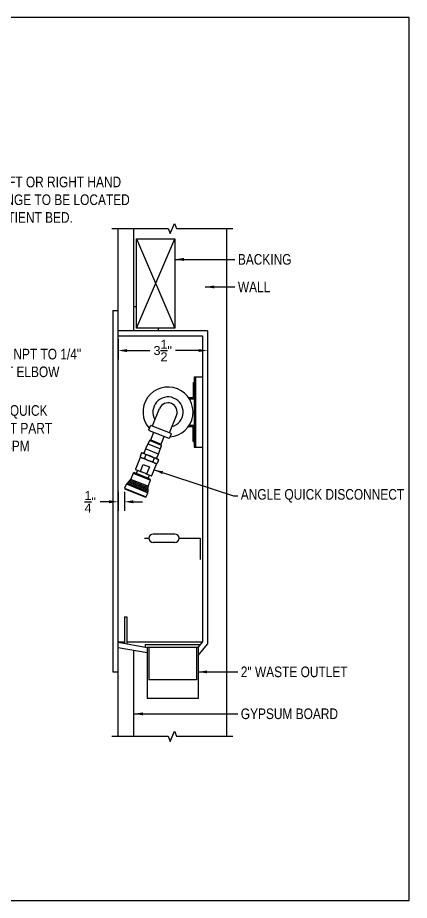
# Model space of a CAD drawing. Header units: inches. Extents: x 1743 to 1787.7, y 1504.4 to 1539.
# Drawn here: x 1772.37 to 1787.69, y 1504.38 to 1538.96 of the extents above; entities that cross this region are included whole.
import ezdxf

# ---------------------------------------------------------------- set-up
doc = ezdxf.new("R2010")
doc.units = ezdxf.units.IN
doc.header["$LTSCALE"] = 1.5
doc.header["$MEASUREMENT"] = 0
doc.layers.get('Defpoints').update_dxf_attribs({"color": 140})
for name, color, linetype in [('Enclosure', 4, 'Continuous'), ('m-anno-text', 72, 'Continuous'), ('p-domw-eqpm', 32, 'Continuous')]:
    doc.layers.add(name, color=color, linetype=linetype)
doc.styles.get("Standard").update_dxf_attribs({"font": 'arial.ttf'})
doc.styles.add('VBFA', font='arial.ttf', dxfattribs={"width": 0.8, "height": 0.4168})
doc.dimstyles.get("Standard").update_dxf_attribs({"dimtxt": 0.18, "dimasz": 0.18, "dimexe": 0.18, "dimexo": 0.0625, "dimgap": 0.09, "dimtad": 0, "dimtih": 1, "dimtoh": 1, "dimdec": 4, "dimzin": 3, "dimdsep": 46, "dimlunit": 4, "dimtxsty": 'Standard', "dimcen": 0.09, "dimadec": 0, "dimazin": 0, "dimtfac": 1, "dimtdec": 4, "dimtofl": 0, "dimtmove": 0, "dimatfit": 3, "dimfxl": 1, "dimtolj": 1, "dimtzin": 0, "dimarcsym": 0})

# ---------------------------------------------------------------- blocks, each defined once
blk = doc.blocks.new('SS-QC4-B-4PM-SwagelokCompany-2DFrontView-09-15-2021')
at = {"color": 0, "linetype": 'Continuous'}
for p, q in [((0.612, 0.361), (0.595, 0.312)), ((0.608, 0.35), (0.607, 0.347)), ((0.607, 0.347), (0.607, 0.344)), ((0.609, 0.352), (0.608, 0.35)), ((0.61, 0.355), (0.609, 0.352)), ((0.611, 0.358), (0.61, 0.355)), ((0.612, 0.361), (0.611, 0.358)), ((0.612, 0.361), (0.762, 0.361)), ((0.763, 0.358), (0.762, 0.361)), ((0.78, 0.313), (0.762, 0.361)), ((0.764, 0.355), (0.763, 0.358)), ((0.765, 0.352), (0.764, 0.355)), ((0.766, 0.35), (0.765, 0.352)), ((0.767, 0.347), (0.766, 0.35)), ((0.768, 0.344), (0.767, 0.347)), ((1.465, 0.362), (1.429, 0.326)), ((1.465, -0.362), (1.465, 0.362)), ((1.721, 0.362), (1.465, 0.362)), ((1.721, -0.378), (1.721, 0.378)), ((1.769, 0.378), (1.721, 0.378)), ((1.769, -0.393), (1.769, 0.393)), ((1.817, 0.393), (1.769, 0.393)), ((1.817, -0.409), (1.817, 0.409)), ((1.864, 0.409), (1.817, 0.409)), ((1.864, -0.424), (1.864, 0.424)), ((1.912, 0.424), (1.864, 0.424)), ((1.912, -0.44), (1.912, 0.44)), ((1.96, 0.44), (1.912, 0.44)), ((1.96, -0.455), (1.96, 0.455)), ((2.142, 0.455), (1.96, 0.455)), ((2.142, -0.455), (2.142, 0.455)), ((2.16, 0.437), (2.142, 0.455)), ((2.16, -0.437), (2.16, 0.437)), ((0.042, 0.259), (0, 0.216)), ((0, -0.216), (0, 0.216)), ((0.402, 0.27), (0.042, 0.259)), ((0.042, 0.259), (0.042, -0.259)), ((0.187, -0.263), (0.187, 0.263)), ((0.402, 0.27), (0.402, -0.27)), ((0.595, 0.27), (0.402, 0.27)), ((0.595, 0.271), (0.595, 0.312)), ((0.596, 0.29), (0.595, 0.288)), ((0.595, 0.288), (0.595, 0.285)), ((0.595, 0.285), (0.595, 0.283)), ((0.595, 0.283), (0.595, 0.281)), ((0.595, 0.281), (0.595, 0.278)), ((0.595, 0.278), (0.595, 0.276)), ((0.595, 0.276), (0.595, 0.273)), ((0.595, 0.273), (0.595, 0.271)), ((0.595, 0), (0.595, 0.271)), ((0.595, 0.271), (0.595, 0.268)), ((0.595, 0.268), (0.595, 0.266)), ((0.595, 0.266), (0.595, 0.263)), ((0.595, 0.263), (0.595, 0.261)), ((0.595, 0.261), (0.595, 0.258)), ((0.595, 0.258), (0.595, 0.256)), ((0.595, 0.256), (0.595, 0.253)), ((0.595, 0.253), (0.596, 0.251)), ((0.596, 0.04), (0.595, 0.035)), ((0.595, 0.035), (0.595, 0.03)), ((0.595, 0.03), (0.595, 0.025)), ((0.595, 0.025), (0.595, 0.02)), ((0.595, 0.02), (0.595, 0.015)), ((0.595, 0.015), (0.595, 0.01)), ((0.595, 0.01), (0.595, 0.005)), ((0.595, 0.005), (0.595, 0)), ((0.595, -0.271), (0.595, 0)), ((0.595, 0), (0.595, -0.005)), ((0.597, 0.3), (0.596, 0.298)), ((0.596, 0.298), (0.596, 0.295)), ((0.596, 0.295), (0.596, 0.293)), ((0.596, 0.293), (0.596, 0.29)), ((0.596, 0.251), (0.596, 0.248)), ((0.596, 0.248), (0.596, 0.246)), ((0.596, 0.246), (0.596, 0.243)), ((0.596, 0.243), (0.597, 0.241)), ((0.597, 0.059), (0.596, 0.054)), ((0.596, 0.054), (0.596, 0.049)), ((0.596, 0.049), (0.596, 0.044)), ((0.596, 0.044), (0.596, 0.04)), ((0.598, 0.308), (0.597, 0.305)), ((0.597, 0.305), (0.597, 0.303)), ((0.597, 0.303), (0.597, 0.3)), ((0.597, 0.241), (0.597, 0.238)), ((0.597, 0.238), (0.597, 0.236)), ((0.597, 0.236), (0.598, 0.233)), ((0.598, 0.074), (0.597, 0.069)), ((0.597, 0.069), (0.597, 0.064)), ((0.597, 0.064), (0.597, 0.059)), ((0.599, 0.313), (0.598, 0.31)), ((0.598, 0.31), (0.598, 0.308)), ((0.598, 0.233), (0.598, 0.231)), ((0.598, 0.231), (0.599, 0.228)), ((0.599, 0.084), (0.598, 0.079)), ((0.598, 0.079), (0.598, 0.074)), ((0.6, 0.318), (0.599, 0.315)), ((0.599, 0.315), (0.599, 0.313)), ((0.599, 0.228), (0.599, 0.226)), ((0.599, 0.226), (0.6, 0.223)), ((0.6, 0.095), (0.599, 0.089)), ((0.599, 0.089), (0.599, 0.084)), ((0.601, 0.323), (0.6, 0.32)), ((0.6, 0.32), (0.6, 0.318)), ((0.6, 0.223), (0.6, 0.221)), ((0.6, 0.221), (0.601, 0.218)), ((0.601, 0.105), (0.6, 0.1)), ((0.6, 0.1), (0.6, 0.095)), ((0.602, 0.328), (0.601, 0.326)), ((0.601, 0.326), (0.601, 0.323)), ((0.601, 0.218), (0.601, 0.216)), ((0.601, 0.216), (0.602, 0.213)), ((0.602, 0.115), (0.601, 0.11)), ((0.601, 0.11), (0.601, 0.105)), ((0.603, 0.331), (0.602, 0.328)), ((0.602, 0.213), (0.603, 0.21)), ((0.603, 0.12), (0.602, 0.115)), ((0.604, 0.336), (0.603, 0.333)), ((0.603, 0.333), (0.603, 0.331)), ((0.603, 0.21), (0.603, 0.208)), ((0.603, 0.208), (0.604, 0.205)), ((0.604, 0.131), (0.603, 0.126)), ((0.603, 0.126), (0.603, 0.12)), ((0.605, 0.339), (0.604, 0.336)), ((0.604, 0.205), (0.605, 0.203)), ((0.605, 0.136), (0.604, 0.131)), ((0.606, 0.341), (0.605, 0.339)), ((0.605, 0.203), (0.606, 0.2)), ((0.606, 0.142), (0.605, 0.136)), ((0.607, 0.344), (0.606, 0.341)), ((0.606, 0.2), (0.607, 0.197)), ((0.607, 0.147), (0.606, 0.142)), ((0.607, 0.197), (0.607, 0.194)), ((0.607, 0.194), (0.608, 0.192)), ((0.608, 0.158), (0.607, 0.152)), ((0.607, 0.152), (0.607, 0.147)), ((0.608, 0.192), (0.609, 0.189)), ((0.609, 0.163), (0.608, 0.158)), ((0.609, 0.189), (0.61, 0.186)), ((0.61, 0.169), (0.609, 0.163)), ((0.61, 0.186), (0.611, 0.183)), ((0.611, 0.175), (0.61, 0.169)), ((0.611, 0.183), (0.612, 0.18)), ((0.612, 0.18), (0.611, 0.175)), ((0.612, 0.18), (0.762, 0.18)), ((0.762, 0.18), (0.763, 0.183)), ((0.763, 0.175), (0.762, 0.18)), ((0.763, 0.183), (0.764, 0.186)), ((0.764, 0.169), (0.763, 0.175)), ((0.764, 0.186), (0.765, 0.189)), ((0.765, 0.163), (0.764, 0.169)), ((0.765, 0.189), (0.766, 0.192)), ((0.766, 0.158), (0.765, 0.163)), ((0.766, 0.192), (0.767, 0.194)), ((0.767, 0.152), (0.766, 0.158)), ((0.767, 0.194), (0.768, 0.197)), ((0.768, 0.147), (0.767, 0.152)), ((0.769, 0.341), (0.768, 0.344)), ((0.768, 0.197), (0.769, 0.2)), ((0.769, 0.142), (0.768, 0.147)), ((0.77, 0.339), (0.769, 0.341)), ((0.769, 0.2), (0.77, 0.203)), ((0.77, 0.136), (0.769, 0.142)), ((0.77, 0.336), (0.77, 0.339)), ((0.771, 0.333), (0.77, 0.336)), ((0.77, 0.205), (0.771, 0.208)), ((0.77, 0.203), (0.77, 0.205)), ((0.77, 0.131), (0.77, 0.136)), ((0.771, 0.126), (0.77, 0.131)), ((0.772, 0.331), (0.771, 0.333)), ((0.771, 0.208), (0.772, 0.21)), ((0.772, 0.12), (0.771, 0.126)), ((0.773, 0.328), (0.772, 0.331)), ((0.772, 0.21), (0.773, 0.213)), ((0.773, 0.115), (0.772, 0.12)), ((0.773, 0.326), (0.773, 0.328)), ((0.774, 0.323), (0.773, 0.326)), ((0.773, 0.216), (0.774, 0.218)), ((0.773, 0.213), (0.773, 0.216)), ((0.773, 0.11), (0.773, 0.115)), ((0.774, 0.105), (0.773, 0.11)), ((0.774, 0.32), (0.774, 0.323)), ((0.775, 0.318), (0.774, 0.32)), ((0.774, 0.221), (0.775, 0.223)), ((0.774, 0.218), (0.774, 0.221)), ((0.774, 0.1), (0.774, 0.105)), ((0.775, 0.095), (0.774, 0.1)), ((0.775, 0.315), (0.775, 0.318)), ((0.776, 0.313), (0.775, 0.315)), ((0.775, 0.226), (0.776, 0.228)), ((0.775, 0.223), (0.775, 0.226)), ((0.775, 0.089), (0.775, 0.095)), ((0.776, 0.084), (0.775, 0.089)), ((0.776, 0.31), (0.776, 0.313)), ((0.777, 0.308), (0.776, 0.31)), ((0.776, 0.231), (0.777, 0.233)), ((0.776, 0.228), (0.776, 0.231)), ((0.776, 0.079), (0.776, 0.084)), ((0.777, 0.074), (0.776, 0.079)), ((0.777, 0.305), (0.777, 0.308)), ((0.778, 0.303), (0.777, 0.305)), ((0.777, 0.236), (0.778, 0.238)), ((0.777, 0.233), (0.777, 0.236)), ((0.777, 0.069), (0.777, 0.074)), ((0.778, 0.064), (0.777, 0.069)), ((0.778, 0.3), (0.778, 0.303)), ((0.778, 0.298), (0.778, 0.3)), ((0.779, 0.295), (0.778, 0.298)), ((0.778, 0.243), (0.779, 0.246)), ((0.778, 0.241), (0.778, 0.243)), ((0.778, 0.238), (0.778, 0.241)), ((0.778, 0.059), (0.778, 0.064)), ((0.778, 0.054), (0.778, 0.059)), ((0.779, 0.049), (0.778, 0.054)), ((0.779, 0.293), (0.779, 0.295)), ((0.779, 0.29), (0.779, 0.293)), ((0.779, 0.288), (0.779, 0.29)), ((0.779, 0.285), (0.779, 0.288)), ((0.78, 0.283), (0.779, 0.285)), ((0.779, 0.256), (0.78, 0.258)), ((0.779, 0.253), (0.779, 0.256)), ((0.779, 0.251), (0.779, 0.253)), ((0.779, 0.248), (0.779, 0.251)), ((0.779, 0.246), (0.779, 0.248)), ((0.779, 0.044), (0.779, 0.049)), ((0.779, 0.04), (0.779, 0.044)), ((0.779, 0.035), (0.779, 0.04)), ((0.779, 0.03), (0.779, 0.035)), ((0.78, 0.025), (0.779, 0.03)), ((0.78, -0.33), (0.78, 0.33)), ((0.78, 0.281), (0.78, 0.283)), ((0.78, 0.278), (0.78, 0.281)), ((0.78, 0.276), (0.78, 0.278)), ((0.78, 0.273), (0.78, 0.276)), ((0.78, 0.271), (0.78, 0.273)), ((0.78, 0.268), (0.78, 0.271)), ((0.78, 0.266), (0.78, 0.268)), ((0.78, 0.263), (0.78, 0.266)), ((0.78, 0.261), (0.78, 0.263)), ((0.78, 0.258), (0.78, 0.261)), ((0.78, 0.02), (0.78, 0.025)), ((0.78, 0.015), (0.78, 0.02)), ((0.78, 0.01), (0.78, 0.015)), ((0.78, 0.005), (0.78, 0.01)), ((0.78, 0), (0.78, 0.005)), ((0.78, -0.005), (0.78, 0)), ((1.285, 0.345), (0.795, 0.345)), ((1, -0.13), (1, 0.13)), ((1, 0.13), (1.285, 0.13)), ((1.285, 0.13), (1.286, 0.13)), ((1.286, 0.13), (1.288, 0.129)), ((1.288, 0.129), (1.289, 0.128)), ((1.289, 0.128), (1.29, 0.127)), ((1.29, 0.127), (1.291, 0.126)), ((1.291, 0.126), (1.292, 0.125)), ((1.292, 0.125), (1.293, 0.124)), ((1.293, 0.124), (1.294, 0.123)), ((1.294, 0.123), (1.294, 0.121)), ((1.294, 0.121), (1.295, 0.12)), ((1.295, 0.12), (1.295, 0.118)), ((1.295, 0.118), (1.296, 0.117)), ((1.296, 0.117), (1.296, 0.116)), ((1.296, 0.116), (1.297, 0.114)), ((1.297, 0.114), (1.297, 0.113)), ((1.297, 0.113), (1.297, 0.111)), ((1.297, 0.111), (1.298, 0.11)), ((1.298, 0.11), (1.298, 0.108)), ((1.298, 0.108), (1.298, 0.107)), ((1.298, 0.107), (1.299, 0.105)), ((1.299, 0.105), (1.299, 0.104)), ((1.299, 0.104), (1.299, 0.102)), ((1.299, 0.102), (1.299, 0.101)), ((1.299, 0.101), (1.299, 0.099)), ((1.299, 0.099), (1.299, 0.098)), ((1.299, 0.098), (1.3, 0.096)), ((1.3, 0.082), (1.3, 0.33)), ((1.429, 0.25), (1.3, 0.25)), ((1.3, 0.096), (1.3, 0.095)), ((1.3, 0.095), (1.3, 0.093)), ((1.3, 0.093), (1.3, 0.092)), ((1.3, 0.092), (1.3, 0.09)), ((1.3, 0.09), (1.3, 0.089)), ((1.3, 0.089), (1.3, 0.087)), ((1.3, 0.087), (1.3, 0.085)), ((1.3, 0.085), (1.3, 0.084)), ((1.3, 0.084), (1.3, 0.082)), ((1.3, 0.082), (1.3, -0.082)), ((1.429, -0.326), (1.429, 0.326)), ((0, -0.216), (0.042, -0.259)), ((0.042, -0.259), (0.402, -0.27)), ((0.402, -0.27), (0.595, -0.27)), ((0.595, -0.005), (0.595, -0.01)), ((0.595, -0.01), (0.595, -0.015)), ((0.595, -0.015), (0.595, -0.02)), ((0.595, -0.02), (0.595, -0.025)), ((0.595, -0.025), (0.595, -0.03)), ((0.595, -0.03), (0.595, -0.035)), ((0.595, -0.035), (0.596, -0.04)), ((0.596, -0.251), (0.595, -0.253)), ((0.595, -0.253), (0.595, -0.256)), ((0.595, -0.256), (0.595, -0.258)), ((0.595, -0.258), (0.595, -0.261)), ((0.595, -0.261), (0.595, -0.263)), ((0.595, -0.263), (0.595, -0.266)), ((0.595, -0.266), (0.595, -0.268)), ((0.595, -0.268), (0.595, -0.271)), ((0.595, -0.312), (0.595, -0.271)), ((0.595, -0.271), (0.595, -0.273)), ((0.595, -0.273), (0.595, -0.276)), ((0.595, -0.276), (0.595, -0.278)), ((0.595, -0.278), (0.595, -0.281)), ((0.595, -0.281), (0.595, -0.283)), ((0.595, -0.283), (0.595, -0.285)), ((0.595, -0.285), (0.595, -0.288)), ((0.595, -0.288), (0.596, -0.29)), ((0.595, -0.312), (0.612, -0.361)), ((0.596, -0.04), (0.596, -0.044)), ((0.596, -0.044), (0.596, -0.049)), ((0.596, -0.049), (0.596, -0.054)), ((0.596, -0.054), (0.597, -0.059)), ((0.597, -0.241), (0.596, -0.243)), ((0.596, -0.243), (0.596, -0.246)), ((0.596, -0.246), (0.596, -0.248)), ((0.596, -0.248), (0.596, -0.251)), ((0.596, -0.29), (0.596, -0.293)), ((0.596, -0.293), (0.596, -0.295)), ((0.596, -0.295), (0.596, -0.298)), ((0.596, -0.298), (0.597, -0.3)), ((0.597, -0.059), (0.597, -0.064)), ((0.597, -0.064), (0.597, -0.069)), ((0.597, -0.069), (0.598, -0.074)), ((0.598, -0.233), (0.597, -0.236)), ((0.597, -0.236), (0.597, -0.238)), ((0.597, -0.238), (0.597, -0.241)), ((0.597, -0.3), (0.597, -0.303)), ((0.597, -0.303), (0.597, -0.305)), ((0.597, -0.305), (0.598, -0.308)), ((0.598, -0.074), (0.598, -0.079)), ((0.598, -0.079), (0.599, -0.084)), ((0.599, -0.228), (0.598, -0.231)), ((0.598, -0.231), (0.598, -0.233)), ((0.598, -0.308), (0.598, -0.31)), ((0.598, -0.31), (0.599, -0.313)), ((0.599, -0.084), (0.599, -0.089)), ((0.599, -0.089), (0.6, -0.095)), ((0.6, -0.223), (0.599, -0.226)), ((0.599, -0.226), (0.599, -0.228)), ((0.599, -0.313), (0.599, -0.315)), ((0.599, -0.315), (0.6, -0.318)), ((0.6, -0.095), (0.6, -0.1)), ((0.6, -0.1), (0.601, -0.105)), ((0.601, -0.218), (0.6, -0.221)), ((0.6, -0.221), (0.6, -0.223)), ((0.6, -0.318), (0.6, -0.32)), ((0.6, -0.32), (0.601, -0.323)), ((0.601, -0.105), (0.601, -0.11)), ((0.601, -0.11), (0.602, -0.115)), ((0.602, -0.213), (0.601, -0.216)), ((0.601, -0.216), (0.601, -0.218)), ((0.601, -0.323), (0.601, -0.326)), ((0.601, -0.326), (0.602, -0.328)), ((0.602, -0.115), (0.603, -0.12)), ((0.603, -0.21), (0.602, -0.213)), ((0.602, -0.328), (0.603, -0.331)), ((0.603, -0.12), (0.603, -0.126)), ((0.603, -0.126), (0.604, -0.131)), ((0.604, -0.205), (0.603, -0.208)), ((0.603, -0.208), (0.603, -0.21)), ((0.603, -0.331), (0.603, -0.333)), ((0.603, -0.333), (0.604, -0.336)), ((0.604, -0.131), (0.605, -0.136)), ((0.605, -0.203), (0.604, -0.205)), ((0.604, -0.336), (0.605, -0.339)), ((0.605, -0.136), (0.606, -0.142)), ((0.606, -0.2), (0.605, -0.203)), ((0.605, -0.339), (0.606, -0.341)), ((0.606, -0.142), (0.607, -0.147)), ((0.607, -0.197), (0.606, -0.2)), ((0.606, -0.341), (0.607, -0.344)), ((0.607, -0.147), (0.607, -0.152)), ((0.607, -0.152), (0.608, -0.158)), ((0.608, -0.192), (0.607, -0.194)), ((0.607, -0.194), (0.607, -0.197)), ((0.607, -0.344), (0.607, -0.347)), ((0.608, -0.158), (0.609, -0.163)), ((0.609, -0.189), (0.608, -0.192)), ((0.609, -0.163), (0.61, -0.169)), ((0.61, -0.186), (0.609, -0.189)), ((0.61, -0.169), (0.611, -0.175)), ((0.611, -0.183), (0.61, -0.186)), ((0.611, -0.175), (0.612, -0.18)), ((0.612, -0.18), (0.611, -0.183)), ((0.612, -0.18), (0.762, -0.18)), ((0.762, -0.18), (0.763, -0.175)), ((0.763, -0.183), (0.762, -0.18)), ((0.762, -0.361), (0.78, -0.312)), ((0.763, -0.175), (0.764, -0.169)), ((0.764, -0.186), (0.763, -0.183)), ((0.764, -0.169), (0.765, -0.163)), ((0.765, -0.189), (0.764, -0.186)), ((0.765, -0.163), (0.766, -0.158)), ((0.766, -0.192), (0.765, -0.189)), ((0.766, -0.158), (0.767, -0.152)), ((0.767, -0.194), (0.766, -0.192)), ((0.767, -0.152), (0.768, -0.147)), ((0.768, -0.197), (0.767, -0.194)), ((0.767, -0.347), (0.768, -0.344)), ((0.768, -0.147), (0.769, -0.142)), ((0.769, -0.2), (0.768, -0.197)), ((0.768, -0.344), (0.769, -0.341)), ((0.769, -0.142), (0.77, -0.136)), ((0.77, -0.203), (0.769, -0.2)), ((0.769, -0.341), (0.77, -0.339)), ((0.77, -0.131), (0.771, -0.126)), ((0.77, -0.136), (0.77, -0.131)), ((0.77, -0.205), (0.77, -0.203)), ((0.771, -0.208), (0.77, -0.205)), ((0.77, -0.336), (0.771, -0.333)), ((0.77, -0.339), (0.77, -0.336)), ((0.771, -0.126), (0.772, -0.12)), ((0.772, -0.21), (0.771, -0.208)), ((0.771, -0.333), (0.772, -0.331)), ((0.772, -0.12), (0.773, -0.115)), ((0.773, -0.213), (0.772, -0.21)), ((0.772, -0.331), (0.773, -0.328)), ((0.773, -0.11), (0.774, -0.105)), ((0.773, -0.115), (0.773, -0.11)), ((0.773, -0.216), (0.773, -0.213)), ((0.774, -0.218), (0.773, -0.216)), ((0.773, -0.326), (0.774, -0.323)), ((0.773, -0.328), (0.773, -0.326)), ((0.774, -0.1), (0.775, -0.095)), ((0.774, -0.105), (0.774, -0.1)), ((0.774, -0.221), (0.774, -0.218)), ((0.775, -0.223), (0.774, -0.221)), ((0.774, -0.32), (0.775, -0.318)), ((0.774, -0.323), (0.774, -0.32)), ((0.775, -0.089), (0.776, -0.084)), ((0.775, -0.095), (0.775, -0.089)), ((0.775, -0.226), (0.775, -0.223)), ((0.776, -0.228), (0.775, -0.226)), ((0.775, -0.315), (0.776, -0.313)), ((0.775, -0.318), (0.775, -0.315)), ((0.776, -0.079), (0.777, -0.074)), ((0.776, -0.084), (0.776, -0.079)), ((0.776, -0.231), (0.776, -0.228)), ((0.777, -0.233), (0.776, -0.231)), ((0.776, -0.31), (0.777, -0.308)), ((0.776, -0.313), (0.776, -0.31)), ((0.777, -0.069), (0.778, -0.064)), ((0.777, -0.074), (0.777, -0.069)), ((0.777, -0.236), (0.777, -0.233)), ((0.778, -0.238), (0.777, -0.236)), ((0.777, -0.305), (0.778, -0.303)), ((0.777, -0.308), (0.777, -0.305)), ((0.778, -0.054), (0.779, -0.049)), ((0.778, -0.059), (0.778, -0.054)), ((0.778, -0.064), (0.778, -0.059)), ((0.778, -0.241), (0.778, -0.238)), ((0.778, -0.243), (0.778, -0.241)), ((0.779, -0.246), (0.778, -0.243)), ((0.778, -0.298), (0.779, -0.295)), ((0.778, -0.3), (0.778, -0.298)), ((0.778, -0.303), (0.778, -0.3)), ((0.779, -0.03), (0.78, -0.025)), ((0.779, -0.035), (0.779, -0.03)), ((0.779, -0.04), (0.779, -0.035)), ((0.779, -0.044), (0.779, -0.04)), ((0.779, -0.049), (0.779, -0.044)), ((0.779, -0.248), (0.779, -0.246)), ((0.779, -0.251), (0.779, -0.248)), ((0.779, -0.253), (0.779, -0.251)), ((0.779, -0.256), (0.779, -0.253)), ((0.78, -0.258), (0.779, -0.256)), ((0.779, -0.285), (0.78, -0.283)), ((0.779, -0.288), (0.779, -0.285)), ((0.779, -0.29), (0.779, -0.288)), ((0.779, -0.293), (0.779, -0.29)), ((0.779, -0.295), (0.779, -0.293)), ((0.78, -0.01), (0.78, -0.005)), ((0.78, -0.015), (0.78, -0.01)), ((0.78, -0.02), (0.78, -0.015)), ((0.78, -0.025), (0.78, -0.02)), ((0.78, -0.261), (0.78, -0.258)), ((0.78, -0.263), (0.78, -0.261)), ((0.78, -0.266), (0.78, -0.263)), ((0.78, -0.268), (0.78, -0.266)), ((0.78, -0.271), (0.78, -0.268)), ((0.78, -0.273), (0.78, -0.271)), ((0.78, -0.276), (0.78, -0.273)), ((0.78, -0.278), (0.78, -0.276)), ((0.78, -0.281), (0.78, -0.278)), ((0.78, -0.283), (0.78, -0.281)), ((0.795, -0.345), (1.285, -0.345)), ((1.285, -0.13), (1, -0.13)), ((1.286, -0.13), (1.285, -0.13)), ((1.288, -0.129), (1.286, -0.13)), ((1.289, -0.128), (1.288, -0.129)), ((1.29, -0.127), (1.289, -0.128)), ((1.291, -0.126), (1.29, -0.127)), ((1.292, -0.125), (1.291, -0.126)), ((1.293, -0.124), (1.292, -0.125)), ((1.294, -0.123), (1.293, -0.124)), ((1.295, -0.12), (1.294, -0.121)), ((1.294, -0.121), (1.294, -0.123)), ((1.296, -0.117), (1.295, -0.118)), ((1.295, -0.118), (1.295, -0.12)), ((1.297, -0.114), (1.296, -0.116)), ((1.296, -0.116), (1.296, -0.117)), ((1.298, -0.11), (1.297, -0.111)), ((1.297, -0.111), (1.297, -0.113)), ((1.297, -0.113), (1.297, -0.114)), ((1.299, -0.105), (1.298, -0.107)), ((1.298, -0.107), (1.298, -0.108)), ((1.298, -0.108), (1.298, -0.11)), ((1.3, -0.096), (1.299, -0.098)), ((1.299, -0.098), (1.299, -0.099)), ((1.299, -0.099), (1.299, -0.101)), ((1.299, -0.101), (1.299, -0.102)), ((1.299, -0.102), (1.299, -0.104)), ((1.299, -0.104), (1.299, -0.105)), ((1.3, -0.33), (1.3, -0.082)), ((1.3, -0.082), (1.3, -0.084)), ((1.3, -0.084), (1.3, -0.085)), ((1.3, -0.085), (1.3, -0.087)), ((1.3, -0.087), (1.3, -0.089)), ((1.3, -0.089), (1.3, -0.09)), ((1.3, -0.09), (1.3, -0.092)), ((1.3, -0.092), (1.3, -0.093)), ((1.3, -0.093), (1.3, -0.095)), ((1.3, -0.095), (1.3, -0.096)), ((1.3, -0.25), (1.429, -0.25)), ((1.429, -0.326), (1.465, -0.362)), ((0.607, -0.347), (0.608, -0.35)), ((0.608, -0.35), (0.609, -0.352)), ((0.609, -0.352), (0.61, -0.355)), ((0.61, -0.355), (0.611, -0.358)), ((0.611, -0.358), (0.612, -0.361)), ((0.612, -0.361), (0.762, -0.361)), ((0.762, -0.361), (0.763, -0.358)), ((0.763, -0.358), (0.764, -0.355)), ((0.764, -0.355), (0.765, -0.352)), ((0.765, -0.352), (0.766, -0.35)), ((0.766, -0.35), (0.767, -0.347)), ((1.465, -0.362), (1.721, -0.362)), ((1.721, -0.378), (1.769, -0.378)), ((1.769, -0.393), (1.817, -0.393)), ((1.817, -0.409), (1.864, -0.409)), ((1.864, -0.424), (1.912, -0.424)), ((1.912, -0.44), (1.96, -0.44)), ((1.96, -0.455), (2.142, -0.455)), ((2.142, -0.455), (2.16, -0.437))]:
    blk.add_line(p, q, dxfattribs=at)
for centre, start, end in [((0.795, 0.33), 90, 180), ((1.285, 0.33), 0, 90), ((0.795, -0.33), 180, 270), ((1.285, -0.33), 270, 0)]:
    blk.add_arc(centre, 0.015, start, end, dxfattribs=at)
blk = doc.blocks.new('*D8')
at = {"layer": 'Defpoints', "color": 0, "transparency": 16777216}
for p in [(1776.292, 1526.49), (1779.792, 1526.69), (1779.792, 1525.918)]:
    blk.add_point(p, dxfattribs=at)
at = {"layer": 'm-anno-text', "color": 0, "lineweight": -2, "transparency": 16777216}
for p, q in [((1779.792, 1526.568), (1779.792, 1525.567)), ((1776.292, 1526.368), (1776.292, 1525.567)), ((1776.643, 1525.918), (1777.537, 1525.918)), ((1779.441, 1525.918), (1778.547, 1525.918))]:
    blk.add_line(p, q, dxfattribs=at)
at = {"layer": 'm-anno-text', "color": 0, "transparency": 16777216}
for points in [[(1776.643, 1525.976), (1776.643, 1525.859), (1776.292, 1525.918)], [(1779.441, 1525.976), (1779.441, 1525.859), (1779.792, 1525.918)]]:
    blk.add_solid(points, dxfattribs=at)
at = {"layer": 'm-anno-text', "color": 0, "transparency": 16777216, "insert": (1778.042, 1525.918), "char_height": 0.351, "attachment_point": 5}
blk.add_mtext('\\A1;3{\\H1x;\\S1/2;}"', dxfattribs=at)
blk = doc.blocks.new('*D9')
at = {"layer": 'Defpoints', "color": 0, "transparency": 16777216}
for p in [(1776.292, 1520.502), (1776.542, 1520.502), (1776.292, 1519.993)]:
    blk.add_point(p, dxfattribs=at)
at = {"layer": 'm-anno-text', "color": 0, "lineweight": -2, "transparency": 16777216}
for p, q in [((1776.292, 1520.38), (1776.292, 1519.642)), ((1776.542, 1520.38), (1776.542, 1519.642)), ((1775.941, 1519.993), (1775.59, 1519.993)), ((1776.893, 1519.993), (1777.244, 1519.993))]:
    blk.add_line(p, q, dxfattribs=at)
at = {"layer": 'm-anno-text', "color": 0, "transparency": 16777216}
for points in [[(1775.941, 1520.051), (1775.941, 1519.934), (1776.292, 1519.993)], [(1776.893, 1520.051), (1776.893, 1519.934), (1776.542, 1519.993)]]:
    blk.add_solid(points, dxfattribs=at)
at = {"layer": 'm-anno-text', "color": 0, "transparency": 16777216, "insert": (1775.205, 1519.993), "char_height": 0.351, "attachment_point": 5}
blk.add_mtext('\\A1;{\\H1x;\\S1/4;}"', dxfattribs=at)

msp = doc.modelspace()

# ---------------------------------------------------------------- linework, layer by layer
at = {"layer": 'Defpoints'}
msp.add_lwpolyline([(1742.96811, 1504.37777), (1787.69004, 1504.37777), (1787.69004, 1538.95927), (1742.96811, 1538.95927)], close=True, dxfattribs=at)
at = {"layer": 'Enclosure'}
for p, q in [((1776.29164, 1510.8056), (1776.29164, 1530.69826)), ((1776.91664, 1526.68955), (1776.91664, 1530.69826)), ((1780.54164, 1530.69826), (1780.54164, 1510.8056)), ((1777.01664, 1526.78955), (1778.51664, 1530.28955)), ((1777.01664, 1530.28955), (1778.51664, 1526.78955)), ((1776.09164, 1527.48955), (1776.29164, 1527.48955)), ((1776.09164, 1527.48955), (1776.09164, 1513.32841)), ((1776.91664, 1527.63955), (1777.01664, 1527.63955)), ((1777.86664, 1526.78955), (1777.86664, 1526.68955)), ((1779.79164, 1526.68955), (1776.29164, 1526.68955)), ((1776.29164, 1526.48955), (1779.59164, 1526.48955)), ((1779.59164, 1526.48955), (1779.59164, 1514.48955)), ((1779.79164, 1526.68955), (1779.79164, 1514.41772)), ((1779.27447, 1524.88749), (1779.59164, 1524.88749)), ((1779.27447, 1524.88749), (1779.27447, 1522.13262)), ((1779.32204, 1524.88749), (1779.32204, 1522.13262)), ((1779.2269, 1524.66352), (1779.2269, 1524.078)), ((1779.2269, 1524.66352), (1779.27447, 1524.66352)), ((1779.04543, 1524.078), (1779.2269, 1524.078)), ((1779.07724, 1524.03043), (1779.27447, 1524.03043)), ((1779.07724, 1522.98968), (1779.27447, 1522.98968)), ((1779.04543, 1522.94211), (1779.2269, 1522.94211)), ((1779.2269, 1522.35659), (1779.2269, 1522.94211)), ((1779.2269, 1522.35659), (1779.27447, 1522.35659)), ((1779.27447, 1522.13262), (1779.59164, 1522.13262)), ((1777.32717, 1518.56327), (1777.49787, 1518.56327)), ((1778.51903, 1518.72965), (1777.66425, 1518.72965)), ((1778.6854, 1518.56327), (1779.50326, 1518.56327)), ((1779.50326, 1518.56327), (1779.50326, 1517.72891)), ((1778.51903, 1518.3969), (1777.66425, 1518.3969)), ((1776.54164, 1515.48955), (1776.54164, 1514.4455)), ((1776.54164, 1515.48955), (1776.63678, 1515.48955)), ((1776.63678, 1515.48955), (1776.63678, 1514.42874)), ((1776.29164, 1514.48955), (1777.42671, 1514.28955)), ((1776.54164, 1514.48955), (1776.29164, 1514.48955)), ((1779.59164, 1514.48955), (1776.63678, 1514.48955)), ((1777.35657, 1514.40713), (1777.35657, 1514.30191)), ((1777.35657, 1514.40713), (1779.49684, 1514.40713)), ((1779.42671, 1514.28955), (1779.59164, 1514.48955)), ((1779.42671, 1513.97519), (1779.79164, 1514.41772)), ((1779.49684, 1514.40713), (1779.49684, 1514.3746)), ((1776.29164, 1514.28647), (1777.42671, 1514.08647)), ((1776.91664, 1510.8056), (1776.91664, 1514.17634)), ((1777.42671, 1514.28955), (1777.42671, 1512.29016)), ((1779.42671, 1514.28955), (1777.42671, 1514.28955)), ((1777.49684, 1514.28955), (1777.49684, 1513.0194)), ((1779.35657, 1514.28955), (1779.35657, 1513.0194)), ((1779.42671, 1514.28955), (1779.42671, 1512.29016)), ((1776.09164, 1513.32841), (1776.29164, 1513.32841)), ((1779.35657, 1513.0194), (1777.49684, 1513.0194)), ((1779.42671, 1512.29016), (1777.42671, 1512.29016))]:
    msp.add_line(p, q, dxfattribs=at)
msp.add_lwpolyline([(1777.01664, 1526.78955), (1777.01664, 1530.28955), (1778.51664, 1530.28955), (1778.51664, 1526.78955)], close=True, dxfattribs=at)
for centre, start, end in [((1777.66425, 1518.56327), 90, 270), ((1778.51903, 1518.56327), 270, 90)]:
    msp.add_arc(centre, 0.16637, start, end, dxfattribs=at)
at = {"layer": 'm-anno-text'}
for points in [[(1776.05164, 1530.69826), (1778.25664, 1530.69826), (1778.33664, 1530.49826), (1778.49664, 1530.89826), (1778.57664, 1530.69826), (1780.78164, 1530.69826)], [(1776.05164, 1510.8056), (1778.25664, 1510.8056), (1778.33664, 1510.6056), (1778.49664, 1511.0056), (1778.57664, 1510.8056), (1780.78164, 1510.8056)]]:
    msp.add_lwpolyline(points, dxfattribs=at)
at = {"layer": 'p-domw-eqpm'}
for p, q in [((1777.63856, 1522.96313), (1777.91355, 1523.64475)), ((1778.30626, 1522.69375), (1778.58126, 1523.37537)), ((1777.50071, 1522.81656), (1777.56244, 1522.96958)), ((1777.59173, 1522.98203), (1778.3531, 1522.67485)), ((1777.51316, 1522.78728), (1778.27453, 1522.48011)), ((1777.57331, 1522.41774), (1777.69311, 1522.71468)), ((1778.36554, 1522.64557), (1778.30381, 1522.49255)), ((1777.97477, 1522.25577), (1778.09457, 1522.55271))]:
    msp.add_line(p, q, dxfattribs=at)
for centre, radius, start, end in [((1778.24741, 1523.51006), 0.97949, 274.264316, 221.792872), ((1778.24741, 1523.51006), 0.5905, 285.592999, 210.464189), ((1778.24741, 1523.51006), 0.36, 338.028594, 158.028594), ((1777.58331, 1522.96116), 0.0225, 68.028594, 158.028594), ((1777.52157, 1522.80814), 0.0225, 158.028594, 248.028594), ((1778.34468, 1522.65399), 0.0225, 338.028594, 68.028594), ((1778.28294, 1522.50097), 0.0225, 248.028594, 338.028594)]:
    msp.add_arc(centre, radius, start, end, dxfattribs=at)

# ---------------------------------------------------------------- block references
at = {"layer": 'p-domw-eqpm', "rotation": 248.0285935801362}
msp.add_blockref('SS-QC4-B-4PM-SwagelokCompany-2DFrontView-09-15-2021', (1777.77404, 1522.33675), dxfattribs=at)

# ---------------------------------------------------------------- texts
at = {"layer": 'm-anno-text', "char_height": 0.4168, "attachment_point": 4, "style": 'VBFA'}
for s, insert, width in [('COORDINATE  LEFT OR RIGHT HAND DOOR SWING. HINGE TO BE LOCATED OPPOSITE OF PATIENT BED.', (1768.05507, 1531.82415), 9.5689829), ('BACKING', (1780.98211, 1529.48748), 6.0910966), ('WALL', (1780.98211, 1528.40877), 6.0910966), ('\\A1;1/2" FEMALE NPT TO 1/4" FEMALE NPT ELBOW', (1769.26281, 1525.42845), 7.09449), ('\\A1;SWAGELOK QUICK DISCONNECT PART #SS-QC4-B-4PM', (1769.26281, 1522.81709), 7.09449), ('ANGLE QUICK DISCONNECT', (1781.09615, 1520.22575), 6.0910966), ('2" WASTE OUTLET', (1781.09615, 1513.32681), 6.0910966), ('GYPSUM BOARD', (1781.09615, 1511.68424), 6.0910966)]:
    msp.add_mtext(s, dxfattribs=dict(at, insert=insert, width=width))

# ---------------------------------------------------------------- dimensions: what is measured, and where the dimension line sits
at = {"layer": 'm-anno-text'}
for base, p1, p2, picture, middle in [((1779.79164, 1525.91782), (1776.29164, 1526.48955), (1779.79164, 1526.68955), '*D8', (1778.04164, 1525.91782)), ((1776.29164, 1519.99271), (1776.54164, 1520.50153), (1776.29164, 1520.50153), '*D9', (1775.20548, 1519.99271))]:
    dim = msp.add_linear_dim(base=base, p1=p1, p2=p2, dimstyle='Standard', override={"dimscale": 1.95, "dimdec": 3, "dimtdec": 3}, dxfattribs=at)
    dim.commit()
    dim.dimension.update_dxf_attribs({"geometry": picture, "text_midpoint": middle})

# ---------------------------------------------------------------- leaders
for points in [[(1778.51664, 1529.48748), (1780.70211, 1529.48748), (1780.86211, 1529.48748)], [(1779.70741, 1528.40877), (1780.70211, 1528.40877), (1780.86211, 1528.40877)], [(1777.70488, 1521.24321), (1780.81615, 1520.22575), (1780.97615, 1520.22575)], [(1779.42671, 1513.32681), (1780.81615, 1513.32681), (1780.97615, 1513.32681)], [(1776.91664, 1511.68424), (1780.81615, 1511.68424), (1780.97615, 1511.68424)]]:
    msp.add_leader(points, dimstyle='Standard', override={"dimscale": 1.95}, dxfattribs=at)

doc.saveas('drawing.dxf')
